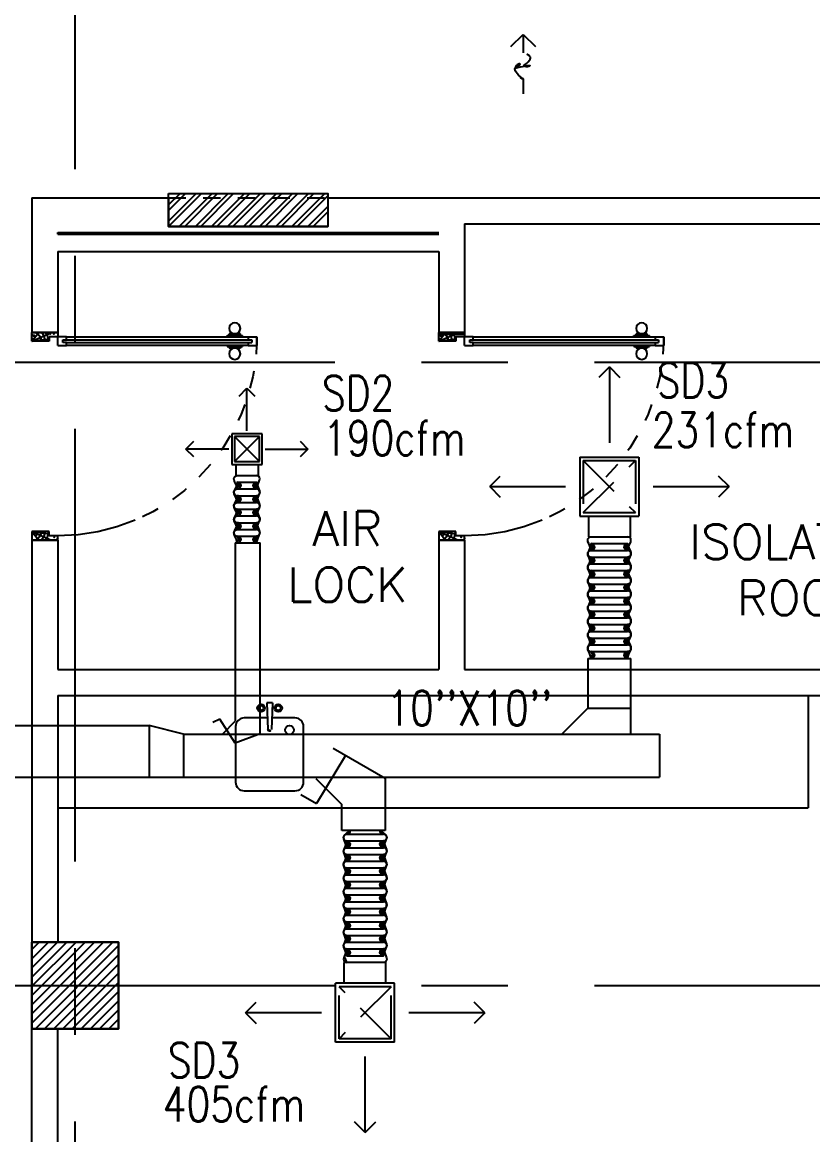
# Model space of a CAD drawing. Extents: x 417866029 to 417866302, y 43498045 to 43498122.
# Drawn here: x 417866045.9 to 417866050.46, y 43498094.93 to 43498101.35 of the extents above; entities that cross this region are included whole.
import ezdxf
from ezdxf.enums import TextEntityAlignment as Align

# ---------------------------------------------------------------- set-up
doc = ezdxf.new("R2010")
doc.units = 0
doc.header["$MEASUREMENT"] = 0
doc.linetypes.add('CENTERX2', pattern=[4, 2.5, -0.5, 0.5, -0.5])
doc.linetypes.add('HIDDEN', pattern=[0.375, 0.25, -0.125])
doc.layers.get('0').update_dxf_attribs({"linetype": 'CONTINUOUS'})
for name, color, linetype in [('AXES', 11, 'CENTERX2'), ('COL', 7, 'CONTINUOUS'), ('DOOR', 9, 'CONTINUOUS'), ('DUCT', 6, 'CONTINUOUS'), ('FHC', 9, 'CONTINUOUS'), ('HAT', 11, 'CONTINUOUS'), ('M-AC-FLEX', 7, 'CONTINUOUS'), ('M-EGU.', 2, 'CONTINUOUS'), ('M-TEXT', 2, 'CONTINUOUS'), ('NON-MEDICAL', 9, 'CONTINUOUS'), ('RM-NAME', 9, 'CONTINUOUS'), ('WALL', 9, 'CONTINUOUS')]:
    doc.layers.add(name, color=color, linetype=linetype)
doc.styles.add('ROMANS', font='ROMANS.shx', dxfattribs={"width": 0.6})

# ---------------------------------------------------------------- blocks, each defined once
blk = doc.blocks.new('DOOR100')
at = {"layer": 'DOOR', "color": 7, "linetype": 'ByBlock'}
for p, q in [((-75.00000000011642, 1250), (-74.99999999959255, 1300.000000000029)), ((-75.00000000011642, 1300), (-25.00000000011642, 1300)), ((-25.00000000011642, 1300), (-75.00000000011642, 1300)), ((-25.00000000011642, 1250), (-25.00000000011642, 1300)), ((-58.00000000011642, 1250), (-75.00000000011642, 1250)), ((-58.00000000011642, 1250), (-58.00000000011642, 1270)), ((-42.00000000011642, 1270), (-58.00000000011642, 1270)), ((-42.00000000011642, 1250), (-42.00000000011642, 1270)), ((-25.00000000011642, 1250), (-42.00000000011642, 1250)), ((-91.20000000018626, 1205.042457221396), (-91.20000000018626, 1140.242457221408)), ((-82.20000000018626, 1205.042457221396), (-91.20000000018626, 1205.042457221396)), ((-82.20000000018626, 1127.642457221402), (-82.20000000018626, 1217.642457221402)), ((-75.00000000011642, 1217.642457221402), (-82.20000000018626, 1217.642457221402)), ((-82.20000000018626, 1205.042457221396), (-82.20000000018626, 1140.242457221408)), ((-25.00000000011642, 1217.642457221402), (-17.80000000004657, 1217.642457221402)), ((-17.80000000004657, 1127.642457221402), (-17.80000000004657, 1217.642457221402)), ((-17.80000000004657, 1205.042457221396), (-17.80000000004657, 1140.242457221408)), ((-17.80000000004657, 1205.042457221396), (-8.800000000046566, 1205.042457221396)), ((-8.800000000046566, 1205.042457221396), (-8.800000000046566, 1140.242457221408)), ((-82.20000000018626, 1140.242457221408), (-91.20000000018626, 1140.242457221408)), ((-75.00000000011642, 1127.642457221402), (-82.20000000018626, 1127.642457221402)), ((-25.00000000011642, 1127.642457221402), (-17.80000000004657, 1127.642457221402)), ((-17.80000000004657, 1140.242457221408), (-8.800000000046566, 1140.242457221408)), ((-75, 200), (-58, 200)), ((-75, 150), (-75, 200)), ((-58, 200), (-58, 180)), ((-42, 200), (-25, 200)), ((-42, 180), (-42, 200)), ((-25, 200), (-25, 150)), ((-1200, 0), (-1200, 150)), ((-1200, 150), (-1175, 150)), ((-1200, 150), (-1200, 0)), ((-1175, 150), (-1175, 100)), ((-75, 150), (-25, 150)), ((-58, 180), (-42, 180)), ((0, 150), (-25, 150)), ((-25, 150), (-25, 100)), ((0, 0), (0, 150)), ((0, 150), (0, 0)), ((-1150, 0), (-1200, 113.7099299924448)), ((-1175, 100), (-1150, 100)), ((-1150, 0), (-1163.357286043465, 100)), ((-1150, 100), (-1150, 0)), ((-50, 0), (0, 113.7099299924448)), ((-50, 100), (-50, 0)), ((-50, 0), (-36.64271395653486, 100)), ((-25, 100), (-50, 100)), ((-1150, 0), (-1200, 40.1457343158545)), ((-1150, 0), (-1200, 0)), ((-50, 0), (0, 40.1457343158545)), ((-50, 0), (0, 0))]:
    blk.add_line(p, q, dxfattribs=at)
at = {"layer": 'DOOR', "linetype": 'ByBlock'}
for p, q in [((-75.00000000011642, 1250), (-75, 200)), ((-58, 200), (-58.00000000011642, 1250)), ((-42, 200), (-42.00000000011642, 1250)), ((-25, 200), (-25.00000000011642, 1250))]:
    blk.add_line(p, q, dxfattribs=at)
at = {"layer": 'DOOR', "color": 7, "linetype": 'ByBlock'}
for centre in [(-123.5309442150756, 1172.642457221402), (23.53094421490096, 1172.642457221402)]:
    blk.add_circle(centre, 32.39999999998526, dxfattribs=at)
at = {"layer": 'DOOR', "linetype": 'HIDDEN', "ltscale": 0.5}
blk.add_arc((-24.99999999965075, 149.9999999994106), 1150.000000000618, 90, 179.9999999995831, dxfattribs=at)
at = {"layer": 'DOOR', "color": 7, "linetype": 'ByBlock'}
for centre, radius, start, end in [((-1150, 0), 154.4019578127773, 103.7142292212167, 108.8947114515936), ((-1150, 0), 134.4019578127773, 100.7199763555959, 111.8401506085482), ((-50, 0), 134.4019578127773, 68.15984939145177, 79.28002364440412), ((-50, 0), 154.4019578127773, 71.10528854840643, 76.28577077878333), ((-1150, 0), 94.40195781277725, 90, 121.981811965689), ((-1150, 0), 74.40195781277725, 90, 132.2235735847074), ((-50, 0), 94.40195781277725, 58.01818803431096, 90), ((-50, 0), 74.40195781277725, 47.7764264152926, 90), ((-50, 0), 114.4019578127773, 64.0838418833441, 77.3774258719247), ((-1150, 0), 54.40195781277725, 90, 156.7926171089788), ((-1150, 0), 34.40195781277725, 90, 180), ((-1150, 0), 14.40195781277725, 90, 180), ((-50, 0), 54.40195781277725, 23.20738289102122, 90), ((-50, 0), 34.40195781277725, 0, 90), ((-50, 0), 14.40195781277725, 0, 90)]:
    blk.add_arc(centre, radius, start, end, dxfattribs=at)
blk = doc.blocks.new('RM1')
at = {"layer": 'RM-NAME', "style": 'ROMANS'}
for tag, p in [('ROOMNAME1', (0, 323.8095238059759)), ('ROOMNAME2', (0, 0))]:
    blk.add_attdef(tag, text='', height=200, dxfattribs=at).set_placement(p, align=Align.MIDDLE)
blk = doc.blocks.new('*X54')
at = {"color": 0}
for p, q in [((84179.22208648533, 162721.1078067811), (84647.84825351591, 163189.7339738117)), ((84179.22208648533, 162774.1408153701), (84594.81524492691, 163189.7339738117)), ((84179.22208648533, 162827.1738239591), (84541.78223633792, 163189.7339738117)), ((84179.22208648533, 162880.2068325481), (84488.74922774894, 163189.7339738117)), ((84179.22208648533, 162933.2398411371), (84435.71621915995, 163189.7339738117)), ((84179.22208648532, 162986.2728497261), (84382.68321057095, 163189.7339738117)), ((84179.22208648532, 163039.305858315), (84329.65020198196, 163189.7339738117)), ((84179.22208648532, 163092.338866904), (84276.61719339297, 163189.7339738117)), ((84179.22208648532, 163145.371875493), (84223.58418480399, 163189.7339738117)), ((84200.8812621049, 162689.7339738117), (84679.22208648524, 163168.074798192)), ((84253.91427069389, 162689.7339738117), (84679.22208648526, 163115.041789603)), ((84306.94727928289, 162689.7339738117), (84679.22208648526, 163062.008781014)), ((84359.98028787188, 162689.7339738117), (84679.22208648526, 163008.9757724251)), ((84413.01329646086, 162689.7339738117), (84679.22208648526, 162955.9427638361)), ((84466.04630504985, 162689.7339738117), (84679.22208648527, 162902.9097552471)), ((84519.07931363885, 162689.7339738117), (84679.22208648527, 162849.8767466581)), ((84572.11232222784, 162689.7339738117), (84679.22208648527, 162796.8437380691)), ((84625.14533081683, 162689.7339738117), (84679.22208648527, 162743.8107294801))]:
    blk.add_line(p, q, dxfattribs=at)
blk = doc.blocks.new('COL50')
at = {"layer": 'COL'}
blk.add_lwpolyline([(-249.9999999999709, 250), (-249.9999999999418, -250), (250, -250), (249.9999999999709, 250)], close=True, dxfattribs=at)

msp = doc.modelspace()

# ---------------------------------------------------------------- hatches: boundary and pattern name
at = {"layer": 'FHC', "linetype": 'ByBlock', "ltscale": 0.3}
h = msp.add_hatch(dxfattribs=at)
h.set_pattern_fill('ANSI32', color=11, scale=0.175, style=0)
h.set_pattern_definition([(45, (417865814.5472819, 43498069.12470535), (-0.04640388251536718, 0.04640388251536719), []), (45, (417865814.5782178, 43498069.12470535), (-0.04640388251536718, 0.04640388251536719), [])])
h.paths.add_polyline_path([(417866047.6634642, 43498100.17571069), (417866047.6634642, 43498100.36571069), (417866046.7434642, 43498100.36571069), (417866046.7434642, 43498100.17571069)])
h.paths.add_polyline_path([(417866046.5308556, 43498099.75458696), (417866046.5308556, 43498100.1754203), (417866046.7933556, 43498100.1754203), (417866046.7933556, 43498099.75458696)], flags=9)

# ---------------------------------------------------------------- linework, layer by layer
at = {"layer": 'AXES'}
for p, q in [((417866046.2034642, 43498044.50641705), (417866046.2034642, 43498105.09071069)), ((417866037.2034642, 43498099.39071069), (417866053.4201383, 43498099.39071069)), ((417866037.2034642, 43498095.7907107), (417866053.4234642, 43498095.7907107))]:
    msp.add_line(p, q, dxfattribs=at)
at = {"layer": 'DUCT'}
for p, q in [((417866047.1290264, 43498098.3471156), (417866047.1290264, 43498097.31705604)), ((417866047.1290264, 43498098.3471156), (417866047.2730264, 43498098.34711559)), ((417866047.2730265, 43498097.24505605), (417866047.2730264, 43498098.34711559)), ((417866049.1641902, 43498097.68031111), (417866049.1641902, 43498097.39362168)), ((417866049.1641902, 43498097.68031111), (417866049.4141902, 43498097.68031111)), ((417866049.4141902, 43498097.24362168), (417866049.4141902, 43498097.68031111)), ((417866049.0141901, 43498097.24362168), (417866049.1641902, 43498097.39362168)), ((417866047.0402406, 43498097.33009364), (417866046.9996025, 43498097.30937709)), ((417866047.127827, 43498097.19051316), (417866047.0402406, 43498097.33009364)), ((417866047.0402406, 43498097.33009364), (417866047.0402406, 43498097.33009364)), ((417866047.0570264, 43498097.24505605), (417866047.1290264, 43498097.31705604)), ((417866047.2730265, 43498097.24505605), (417866047.127827, 43498097.19051316)), ((417866047.9944223, 43498096.98651649), (417866047.6932777, 43498097.1603824)), ((417866047.764573, 43498097.11922001), (417866047.5973303, 43498096.84218706)), ((417866047.5944223, 43498096.98651649), (417866047.7444223, 43498096.83651649)), ((417866047.9944223, 43498096.98651649), (417866047.9944223, 43498096.68651649)), ((417866047.7444223, 43498096.68651649), (417866047.7444223, 43498096.83651649)), ((417866047.9944223, 43498096.68651649), (417866047.7444223, 43498096.68651649))]:
    msp.add_line(p, q, dxfattribs=at)
at = {"layer": 'DUCT', "linetype": 'ByBlock'}
for p, q in [((417866049.1641902, 43498097.39362168), (417866049.4141901, 43498097.39362169)), ((417866045.6347848, 43498097.29362168), (417866046.6305045, 43498097.29362168)), ((417866046.6305045, 43498097.29362168), (417866046.6305045, 43498096.99362169)), ((417866046.8305045, 43498097.24362168), (417866046.6305045, 43498097.29362168)), ((417866046.8305045, 43498097.24362168), (417866049.5779702, 43498097.24362168)), ((417866046.8305045, 43498097.24362168), (417866046.8305045, 43498096.99362169)), ((417866049.5779702, 43498097.24362168), (417866049.5779702, 43498096.99362168)), ((417866045.6347848, 43498096.99362168), (417866049.5779702, 43498096.99362168))]:
    msp.add_line(p, q, dxfattribs=at)
at = {"layer": 'DUCT', "linetype": 'HIDDEN'}
msp.add_line((417866047.5071661, 43498096.89424338), (417866047.5973303, 43498096.84218706), dxfattribs=at)
at = {"layer": 'FHC', "color": 250, "linetype": 'HIDDEN', "ltscale": 0.25}
msp.add_line((417866046.7434642, 43498100.34071069), (417866047.6634642, 43498100.34071069), dxfattribs=at)
at = {"layer": 'FHC', "linetype": 'ByBlock', "ltscale": 0.3}
msp.add_lwpolyline([(417866046.7434642, 43498100.36571069), (417866047.6634642, 43498100.36571069), (417866047.6634642, 43498100.17571069), (417866046.7434642, 43498100.17571069)], close=True, dxfattribs=at)
at = {"layer": 'M-AC-FLEX', "color": 11}
for p, q in [((417866047.1405515, 43498098.73711564), (417866047.2515455, 43498098.73711564)), ((417866047.1405515, 43498098.69811566), (417866047.2515455, 43498098.69811566)), ((417866047.1405515, 43498098.65911563), (417866047.2515455, 43498098.65911563)), ((417866047.1405515, 43498098.62011565), (417866047.2515455, 43498098.62011565)), ((417866047.1405515, 43498098.58111562), (417866047.2515455, 43498098.58111562)), ((417866047.1405515, 43498098.54211564), (417866047.2515455, 43498098.54211564)), ((417866047.1405515, 43498098.54211564), (417866047.2515455, 43498098.54211564)), ((417866047.1405515, 43498098.50311561), (417866047.2515455, 43498098.50311561)), ((417866047.1405515, 43498098.50311561), (417866047.2515455, 43498098.50311561)), ((417866047.1405515, 43498098.46411563), (417866047.2515455, 43498098.46411563)), ((417866047.1405515, 43498098.4251156), (417866047.2515455, 43498098.4251156)), ((417866047.1405515, 43498098.4251156), (417866047.2515455, 43498098.4251156)), ((417866047.1405515, 43498098.38611563), (417866047.2515455, 43498098.38611563)), ((417866047.1405515, 43498098.38611563), (417866047.2515455, 43498098.38611563)), ((417866049.1836932, 43498098.38231119), (417866049.3946872, 43498098.38231119)), ((417866049.1836932, 43498098.34331121), (417866049.3946872, 43498098.34331121)), ((417866049.1836932, 43498098.30431118), (417866049.3946872, 43498098.30431118)), ((417866049.1836932, 43498098.2653112), (417866049.3946872, 43498098.2653112)), ((417866049.1836932, 43498098.22631117), (417866049.3946872, 43498098.22631117)), ((417866049.1836932, 43498098.18731119), (417866049.3946872, 43498098.18731119)), ((417866049.1836932, 43498098.18731119), (417866049.3946872, 43498098.18731119)), ((417866049.1836932, 43498098.14831116), (417866049.3946872, 43498098.14831116)), ((417866049.1836932, 43498098.14831116), (417866049.3946872, 43498098.14831116)), ((417866049.1836932, 43498098.10931119), (417866049.3946872, 43498098.10931119)), ((417866049.1836932, 43498098.07031115), (417866049.3946872, 43498098.07031115)), ((417866049.1836932, 43498098.07031115), (417866049.3946872, 43498098.07031115)), ((417866049.1836932, 43498098.03131118), (417866049.3946872, 43498098.03131118)), ((417866049.1836932, 43498098.03131118), (417866049.3946872, 43498098.03131118)), ((417866049.1836932, 43498097.99231114), (417866049.3946872, 43498097.99231114)), ((417866049.1836932, 43498097.95331117), (417866049.3946872, 43498097.95331117)), ((417866049.1836932, 43498097.95331117), (417866049.3946872, 43498097.95331117)), ((417866049.1836932, 43498097.91431113), (417866049.3946872, 43498097.91431113)), ((417866049.1836932, 43498097.91431113), (417866049.3946872, 43498097.91431113)), ((417866049.1836932, 43498097.87531116), (417866049.3946872, 43498097.87531116)), ((417866049.1836932, 43498097.83631112), (417866049.3946872, 43498097.83631112)), ((417866049.1836932, 43498097.79731115), (417866049.3946872, 43498097.79731115)), ((417866049.1836932, 43498097.75831112), (417866049.3946872, 43498097.75831112)), ((417866049.1836932, 43498097.71931114), (417866049.3946872, 43498097.71931114)), ((417866047.7730172, 43498096.66511075), (417866047.9840112, 43498096.66511075)), ((417866047.7730172, 43498096.62611078), (417866047.9840112, 43498096.62611078)), ((417866047.7730172, 43498096.58711074), (417866047.9840112, 43498096.58711074)), ((417866047.7730172, 43498096.54811077), (417866047.9840112, 43498096.54811077)), ((417866047.7730172, 43498096.50911073), (417866047.9840112, 43498096.50911073)), ((417866047.7730172, 43498096.47011076), (417866047.9840112, 43498096.47011076)), ((417866047.7730172, 43498096.47011076), (417866047.9840112, 43498096.47011076)), ((417866047.7730172, 43498096.43111072), (417866047.9840112, 43498096.43111072)), ((417866047.7730172, 43498096.43111072), (417866047.9840112, 43498096.43111072)), ((417866047.7730172, 43498096.39211075), (417866047.9840112, 43498096.39211075)), ((417866047.7730172, 43498096.35311072), (417866047.9840112, 43498096.35311072)), ((417866047.7730172, 43498096.35311072), (417866047.9840112, 43498096.35311072)), ((417866047.7730172, 43498096.31411074), (417866047.9840112, 43498096.31411074)), ((417866047.7730172, 43498096.31411074), (417866047.9840112, 43498096.31411074)), ((417866047.7730172, 43498096.27511071), (417866047.9840112, 43498096.27511071)), ((417866047.7730172, 43498096.23611073), (417866047.9840112, 43498096.23611073)), ((417866047.7730172, 43498096.23611073), (417866047.9840112, 43498096.23611073)), ((417866047.7730172, 43498096.1971107), (417866047.9840112, 43498096.1971107)), ((417866047.7730172, 43498096.1971107), (417866047.9840112, 43498096.1971107)), ((417866047.7730172, 43498096.15811072), (417866047.9840112, 43498096.15811072)), ((417866047.7730172, 43498096.11911069), (417866047.9840112, 43498096.11911069)), ((417866047.7730172, 43498096.08011071), (417866047.9840112, 43498096.08011071)), ((417866047.7730172, 43498096.04111068), (417866047.9840112, 43498096.04111068)), ((417866047.7730172, 43498096.0021107), (417866047.9840112, 43498096.0021107)), ((417866047.7730172, 43498095.96311067), (417866047.9840112, 43498095.96311067))]:
    msp.add_line(p, q, dxfattribs=at)
at = {"layer": 'M-AC-FLEX'}
for points in [[(417866047.1405515, 43498098.65911563, 1), (417866047.1405515, 43498098.69811566, -0.9999999999999997), (417866047.1405515, 43498098.73711564)], [(417866047.1405515, 43498098.69811566, -1), (417866047.1405515, 43498098.65911563, 0.9999999999999997), (417866047.1405515, 43498098.62011565)], [(417866047.1405515, 43498098.65911563, 1), (417866047.1405515, 43498098.69811566, -0.0006181117931377041), (417866047.1405033, 43498098.69811572, -0.0006181117931377041)], [(417866047.1405515, 43498098.69811566, -1), (417866047.1405515, 43498098.65911563, 0.0006181117931377041), (417866047.1405033, 43498098.65911557, 0.0006181117931377041)], [(417866047.2515455, 43498098.65911563, -1), (417866047.2515455, 43498098.69811566, 0.9999999999999997), (417866047.2515455, 43498098.73711564)], [(417866047.2515455, 43498098.69811566, 1), (417866047.2515455, 43498098.65911563, -0.9999999999999997), (417866047.2515455, 43498098.62011565)], [(417866047.2515455, 43498098.69811566, 0.9987644792377781), (417866047.2514973, 43498098.65911569, 0.9987644792377781)], [(417866047.2515455, 43498098.65911563, -0.9987644792377781), (417866047.2514973, 43498098.6981156, -0.9987644792377781)], [(417866047.1405515, 43498098.58111562, 1), (417866047.1405515, 43498098.62011565, -0.9999999999999997), (417866047.1405515, 43498098.65911563)], [(417866047.2515455, 43498098.58111562, -1), (417866047.2515455, 43498098.62011565, 0.9999999999999997), (417866047.2515455, 43498098.65911563)], [(417866047.1405515, 43498098.50311561, 1), (417866047.1405515, 43498098.54211564, -0.7718431156714892), (417866047.1309937, 43498098.57861264, -0.7718431156714892)], [(417866047.1405515, 43498098.62011565, -1), (417866047.1405515, 43498098.58111562, 0.9999999999999997), (417866047.1405515, 43498098.54211564)], [(417866047.1405515, 43498098.50311561, 1), (417866047.1405515, 43498098.54211564, -0.9999999999999997), (417866047.1405515, 43498098.58111562)], [(417866047.2515455, 43498098.62011565, 1), (417866047.2515455, 43498098.58111562, -0.9999999999999997), (417866047.2515455, 43498098.54211564)], [(417866047.2515455, 43498098.50311561, -1), (417866047.2515455, 43498098.54211564, 0.9999999999999997), (417866047.2515455, 43498098.58111562)], [(417866047.2515455, 43498098.50311561, -1), (417866047.2515455, 43498098.54211564, 0.7718431156714892), (417866047.2611033, 43498098.57861264, 0.7718431156714892)], [(417866047.1405515, 43498098.54211564, -1), (417866047.1405515, 43498098.50311561, 0.7718431156714892), (417866047.1309937, 43498098.46661861, 0.7718431156714892)], [(417866047.1405515, 43498098.54211564, -1), (417866047.1405515, 43498098.50311561, 0.9999999999999997), (417866047.1405515, 43498098.46411563)], [(417866047.2515455, 43498098.54211564, 1), (417866047.2515455, 43498098.50311561, -0.9999999999999997), (417866047.2515455, 43498098.46411563)], [(417866047.2515455, 43498098.54211564, 1), (417866047.2515455, 43498098.50311561, -0.7718431156714892), (417866047.2611033, 43498098.46661861, -0.7718431156714892)], [(417866047.1405515, 43498098.4251156, 1), (417866047.1405515, 43498098.46411563, -0.9999999999999997), (417866047.1405515, 43498098.50311561)], [(417866047.1405515, 43498098.46411563, -1), (417866047.1405515, 43498098.4251156, 0.9999999999999997), (417866047.1405515, 43498098.38611563)], [(417866047.1405515, 43498098.46411563, -1), (417866047.1405515, 43498098.4251156, 0.9999999999999997), (417866047.1405515, 43498098.38611563)], [(417866047.1405515, 43498098.4251156, 1), (417866047.1405515, 43498098.46411563, -0.0006181117931377041), (417866047.1405033, 43498098.46411569, -0.0006181117931377041)], [(417866047.2515455, 43498098.4251156, -1), (417866047.2515455, 43498098.46411563, 0.9999999999999997), (417866047.2515455, 43498098.50311561)], [(417866047.2515455, 43498098.46411563, 1), (417866047.2515455, 43498098.4251156, -0.9999999999999997), (417866047.2515455, 43498098.38611563)], [(417866047.2515455, 43498098.46411563, 1), (417866047.2515455, 43498098.4251156, -0.9999999999999997), (417866047.2515455, 43498098.38611563)], [(417866047.2515455, 43498098.4251156, -0.9987644792377781), (417866047.2514973, 43498098.46411557, -0.9987644792377781)], [(417866047.1405515, 43498098.34711559, 1), (417866047.1405515, 43498098.38611563, -0.9999999999999997), (417866047.1405515, 43498098.4251156)], [(417866047.1405515, 43498098.34711559, 1), (417866047.1405515, 43498098.38611563, -0.9999999999999997), (417866047.1405515, 43498098.4251156)], [(417866047.1405515, 43498098.38611563, -1), (417866047.1405515, 43498098.34711559, 0.0006181117931377041), (417866047.1405033, 43498098.34711553, 0.0006181117931377041)], [(417866047.2515455, 43498098.34711559, -1), (417866047.2515455, 43498098.38611563, 0.9999999999999997), (417866047.2515455, 43498098.4251156)], [(417866047.2515455, 43498098.34711559, -1), (417866047.2515455, 43498098.38611563, 0.9999999999999997), (417866047.2515455, 43498098.4251156)], [(417866047.2515455, 43498098.38611563, 0.9987644792377781), (417866047.2514973, 43498098.34711565, 0.9987644792377781)], [(417866049.1836932, 43498098.30431118, 1), (417866049.1836932, 43498098.34331121, -0.9999999999999997), (417866049.1836932, 43498098.38231119)], [(417866049.3946872, 43498098.30431118, -1), (417866049.3946872, 43498098.34331121, 0.9999999999999997), (417866049.3946872, 43498098.38231119)], [(417866049.1836932, 43498098.34331121, -1), (417866049.1836932, 43498098.30431118, 0.9999999999999997), (417866049.1836932, 43498098.2653112)], [(417866049.1836932, 43498098.30431118, 1), (417866049.1836932, 43498098.34331121, -0.0006181117931377041), (417866049.1836451, 43498098.34331127, -0.0006181117931377041)], [(417866049.1836932, 43498098.34331121, -1), (417866049.1836932, 43498098.30431118, 0.0006181117931377041), (417866049.1836451, 43498098.30431112, 0.0006181117931377041)], [(417866049.3946872, 43498098.34331121, 1), (417866049.3946872, 43498098.30431118, -0.9999999999999997), (417866049.3946872, 43498098.2653112)], [(417866049.3946872, 43498098.34331121, 0.9987644792377781), (417866049.394639, 43498098.30431124, 0.9987644792377781)], [(417866049.3946872, 43498098.30431118, -0.9987644792377781), (417866049.394639, 43498098.34331115, -0.9987644792377781)], [(417866049.1836932, 43498098.22631117, 1), (417866049.1836932, 43498098.2653112, -0.9999999999999997), (417866049.1836932, 43498098.30431118)], [(417866049.1836932, 43498098.2653112, -1), (417866049.1836932, 43498098.22631117, 0.9999999999999997), (417866049.1836932, 43498098.18731119)], [(417866049.3946872, 43498098.22631117, -1), (417866049.3946872, 43498098.2653112, 0.9999999999999997), (417866049.3946872, 43498098.30431118)], [(417866049.3946872, 43498098.2653112, 1), (417866049.3946872, 43498098.22631117, -0.9999999999999997), (417866049.3946872, 43498098.18731119)], [(417866049.1836932, 43498098.14831116, 1), (417866049.1836932, 43498098.18731119, -0.9999999999999997), (417866049.1836932, 43498098.22631117)], [(417866049.1836932, 43498098.14831116, 1), (417866049.1836932, 43498098.18731119, -0.7718431156714892), (417866049.1741354, 43498098.22380819, -0.7718431156714892)], [(417866049.1836932, 43498098.18731119, -1), (417866049.1836932, 43498098.14831116, 0.7718431156714892), (417866049.1741354, 43498098.11181416, 0.7718431156714892)], [(417866049.1836932, 43498098.18731119, -1), (417866049.1836932, 43498098.14831116, 0.9999999999999997), (417866049.1836932, 43498098.10931119)], [(417866049.3946872, 43498098.14831116, -1), (417866049.3946872, 43498098.18731119, 0.9999999999999997), (417866049.3946872, 43498098.22631117)], [(417866049.3946872, 43498098.14831116, -1), (417866049.3946872, 43498098.18731119, 0.7718431156714892), (417866049.404245, 43498098.22380819, 0.7718431156714892)], [(417866049.3946872, 43498098.18731119, 1), (417866049.3946872, 43498098.14831116, -0.9999999999999997), (417866049.3946872, 43498098.10931119)], [(417866049.3946872, 43498098.18731119, 1), (417866049.3946872, 43498098.14831116, -0.7718431156714892), (417866049.404245, 43498098.11181416, -0.7718431156714892)], [(417866049.1836932, 43498098.07031115, 1), (417866049.1836932, 43498098.10931119, -0.9999999999999997), (417866049.1836932, 43498098.14831116)], [(417866049.3946872, 43498098.07031115, -1), (417866049.3946872, 43498098.10931119, 0.9999999999999997), (417866049.3946872, 43498098.14831116)], [(417866049.1836932, 43498098.10931119, -1), (417866049.1836932, 43498098.07031115, 0.9999999999999997), (417866049.1836932, 43498098.03131118)], [(417866049.1836932, 43498098.10931119, -1), (417866049.1836932, 43498098.07031115, 0.9999999999999997), (417866049.1836932, 43498098.03131118)], [(417866049.1836932, 43498097.99231114, 1), (417866049.1836932, 43498098.03131118, -0.9999999999999997), (417866049.1836932, 43498098.07031115)], [(417866049.1836932, 43498097.99231114, 1), (417866049.1836932, 43498098.03131118, -0.9999999999999997), (417866049.1836932, 43498098.07031115)], [(417866049.1836932, 43498098.07031115, 1), (417866049.1836932, 43498098.10931119, -0.0006181117931377041), (417866049.1836451, 43498098.10931125, -0.0006181117931377041)], [(417866049.3946872, 43498098.10931119, 1), (417866049.3946872, 43498098.07031115, -0.9999999999999997), (417866049.3946872, 43498098.03131118)], [(417866049.3946872, 43498098.10931119, 1), (417866049.3946872, 43498098.07031115, -0.9999999999999997), (417866049.3946872, 43498098.03131118)], [(417866049.3946872, 43498098.07031115, -0.9987644792377781), (417866049.394639, 43498098.10931113, -0.9987644792377781)], [(417866049.3946872, 43498097.99231114, -1), (417866049.3946872, 43498098.03131118, 0.9999999999999997), (417866049.3946872, 43498098.07031115)], [(417866049.3946872, 43498097.99231114, -1), (417866049.3946872, 43498098.03131118, 0.9999999999999997), (417866049.3946872, 43498098.07031115)], [(417866049.1836932, 43498098.03131118, -1), (417866049.1836932, 43498097.99231114, 0.9999999999999997), (417866049.1836932, 43498097.95331117)], [(417866049.1836932, 43498097.91431113, 1), (417866049.1836932, 43498097.95331117, -0.9999999999999997), (417866049.1836932, 43498097.99231114)], [(417866049.1836932, 43498097.91431113, 1), (417866049.1836932, 43498097.95331117, -0.7718431156714892), (417866049.1741354, 43498097.98980816, -0.7718431156714892)], [(417866049.1836932, 43498098.03131118, -1), (417866049.1836932, 43498097.99231114, 0.0006181117931377041), (417866049.1836451, 43498097.99231108, 0.0006181117931377041)], [(417866049.3946872, 43498098.03131118, 1), (417866049.3946872, 43498097.99231114, -0.9999999999999997), (417866049.3946872, 43498097.95331117)], [(417866049.3946872, 43498098.03131118, 0.9987644792377781), (417866049.394639, 43498097.9923112, 0.9987644792377781)], [(417866049.3946872, 43498097.91431113, -1), (417866049.3946872, 43498097.95331117, 0.9999999999999997), (417866049.3946872, 43498097.99231114)], [(417866049.3946872, 43498097.91431113, -1), (417866049.3946872, 43498097.95331117, 0.7718431156714892), (417866049.404245, 43498097.98980816, 0.7718431156714892)], [(417866049.1836932, 43498097.95331117, -1), (417866049.1836932, 43498097.91431113, 0.7718431156714892), (417866049.1741354, 43498097.87781414, 0.7718431156714892)], [(417866049.1836932, 43498097.95331117, -1), (417866049.1836932, 43498097.91431113, 0.9999999999999997), (417866049.1836932, 43498097.87531116)], [(417866049.3946872, 43498097.95331117, 1), (417866049.3946872, 43498097.91431113, -0.7718431156714892), (417866049.404245, 43498097.87781414, -0.7718431156714892)], [(417866049.3946872, 43498097.95331117, 1), (417866049.3946872, 43498097.91431113, -0.9999999999999997), (417866049.3946872, 43498097.87531116)], [(417866049.1836932, 43498097.83631112, 1), (417866049.1836932, 43498097.87531116, -0.9999999999999997), (417866049.1836932, 43498097.91431113)], [(417866049.1836932, 43498097.87531116, -1), (417866049.1836932, 43498097.83631112, 0.9999999999999997), (417866049.1836932, 43498097.79731115)], [(417866049.3946872, 43498097.83631112, -1), (417866049.3946872, 43498097.87531116, 0.9999999999999997), (417866049.3946872, 43498097.91431113)], [(417866049.3946872, 43498097.87531116, 1), (417866049.3946872, 43498097.83631112, -0.9999999999999997), (417866049.3946872, 43498097.79731115)], [(417866049.1836932, 43498097.79731115, -1), (417866049.1836932, 43498097.75831112, 0.9999999999999997), (417866049.1836932, 43498097.71931114)], [(417866049.1836932, 43498097.75831112, 1), (417866049.1836932, 43498097.79731115, -0.9999999999999997), (417866049.1836932, 43498097.83631112)], [(417866049.1836932, 43498097.75831112, 1), (417866049.1836932, 43498097.79731115, -0.0006181117931377041), (417866049.1836451, 43498097.79731121, -0.0006181117931377041)], [(417866049.1836932, 43498097.79731115, -1), (417866049.1836932, 43498097.75831112, 0.0006181117931377041), (417866049.1836451, 43498097.75831106, 0.0006181117931377041)], [(417866049.3946872, 43498097.75831112, -1), (417866049.3946872, 43498097.79731115, 0.9999999999999997), (417866049.3946872, 43498097.83631112)], [(417866049.3946872, 43498097.79731115, 1), (417866049.3946872, 43498097.75831112, -0.9999999999999997), (417866049.3946872, 43498097.71931114)], [(417866049.3946872, 43498097.79731115, 0.9987644792377781), (417866049.394639, 43498097.75831117, 0.9987644792377781)], [(417866049.3946872, 43498097.75831112, -0.9987644792377781), (417866049.394639, 43498097.79731109, -0.9987644792377781)], [(417866049.1836932, 43498097.68031111, 1), (417866049.1836932, 43498097.71931114, -0.9999999999999997), (417866049.1836932, 43498097.75831112)], [(417866049.3946872, 43498097.68031111, -1), (417866049.3946872, 43498097.71931114, 0.9999999999999997), (417866049.3946872, 43498097.75831112)], [(417866049.1836932, 43498097.71931114, -1), (417866049.1836932, 43498097.68031111)], [(417866049.3946872, 43498097.71931114, 1), (417866049.3946872, 43498097.68031111)], [(417866047.7924239, 43498096.68651649, -0.4431831025138538), (417866047.7730172, 43498096.66511075, 0.9999999999999997), (417866047.7730172, 43498096.62611078)], [(417866047.7730172, 43498096.58711074, 1), (417866047.7730172, 43498096.62611078, -0.9999999999999997), (417866047.7730172, 43498096.66511075)], [(417866047.7730172, 43498096.66511075, 0.4431831025138538), (417866047.7924239, 43498096.68651649, 0.4431831025138538)], [(417866047.9646045, 43498096.68651649, 0.4431831025138538), (417866047.9840112, 43498096.66511075, -0.9999999999999997), (417866047.9840112, 43498096.62611078)], [(417866047.9840112, 43498096.66511075, -0.4431831025138538), (417866047.9646045, 43498096.68651649, -0.4431831025138538)], [(417866047.9840112, 43498096.58711074, -1), (417866047.9840112, 43498096.62611078, 0.9999999999999997), (417866047.9840112, 43498096.66511075)], [(417866047.7730172, 43498096.62611078, -1), (417866047.7730172, 43498096.58711074, 0.9999999999999997), (417866047.7730172, 43498096.54811077)], [(417866047.7730172, 43498096.50911073, 1), (417866047.7730172, 43498096.54811077, -0.9999999999999997), (417866047.7730172, 43498096.58711074)], [(417866047.7730172, 43498096.58711074, 1), (417866047.7730172, 43498096.62611078, -0.0006181117931377041), (417866047.7729691, 43498096.62611084, -0.0006181117931377041)], [(417866047.7730172, 43498096.62611078, -1), (417866047.7730172, 43498096.58711074, 0.0006181117931377041), (417866047.7729691, 43498096.58711068, 0.0006181117931377041)], [(417866047.9840112, 43498096.62611078, 1), (417866047.9840112, 43498096.58711074, -0.9999999999999997), (417866047.9840112, 43498096.54811077)], [(417866047.9840112, 43498096.62611078, 0.9987644792377781), (417866047.983963, 43498096.5871108, 0.9987644792377781)], [(417866047.9840112, 43498096.58711074, -0.9987644792377781), (417866047.983963, 43498096.62611072, -0.9987644792377781)], [(417866047.9840112, 43498096.50911073, -1), (417866047.9840112, 43498096.54811077, 0.9999999999999997), (417866047.9840112, 43498096.58711074)], [(417866047.7730172, 43498096.54811077, -1), (417866047.7730172, 43498096.50911073, 0.9999999999999997), (417866047.7730172, 43498096.47011076)], [(417866047.9840112, 43498096.54811077, 1), (417866047.9840112, 43498096.50911073, -0.9999999999999997), (417866047.9840112, 43498096.47011076)], [(417866047.7730172, 43498096.43111072, 1), (417866047.7730172, 43498096.47011076, -0.7718431156714892), (417866047.7634594, 43498096.50660776, -0.7718431156714892)], [(417866047.7730172, 43498096.47011076, -1), (417866047.7730172, 43498096.43111072, 0.7718431156714892), (417866047.7634594, 43498096.39461373, 0.7718431156714892)], [(417866047.7730172, 43498096.43111072, 1), (417866047.7730172, 43498096.47011076, -0.9999999999999997), (417866047.7730172, 43498096.50911073)], [(417866047.7730172, 43498096.47011076, -1), (417866047.7730172, 43498096.43111072, 0.9999999999999997), (417866047.7730172, 43498096.39211075)], [(417866047.9840112, 43498096.43111072, -1), (417866047.9840112, 43498096.47011076, 0.9999999999999997), (417866047.9840112, 43498096.50911073)], [(417866047.9840112, 43498096.43111072, -1), (417866047.9840112, 43498096.47011076, 0.7718431156714892), (417866047.993569, 43498096.50660776, 0.7718431156714892)], [(417866047.9840112, 43498096.47011076, 1), (417866047.9840112, 43498096.43111072, -0.9999999999999997), (417866047.9840112, 43498096.39211075)], [(417866047.9840112, 43498096.47011076, 1), (417866047.9840112, 43498096.43111072, -0.7718431156714892), (417866047.993569, 43498096.39461373, -0.7718431156714892)], [(417866047.7730172, 43498096.39211075, -1), (417866047.7730172, 43498096.35311072, 0.9999999999999997), (417866047.7730172, 43498096.31411074)], [(417866047.7730172, 43498096.39211075, -1), (417866047.7730172, 43498096.35311072, 0.9999999999999997), (417866047.7730172, 43498096.31411074)], [(417866047.7730172, 43498096.35311072, 1), (417866047.7730172, 43498096.39211075, -0.9999999999999997), (417866047.7730172, 43498096.43111072)], [(417866047.7730172, 43498096.35311072, 1), (417866047.7730172, 43498096.39211075, -0.0006181117931377041), (417866047.7729691, 43498096.39211081, -0.0006181117931377041)], [(417866047.9840112, 43498096.35311072, -1), (417866047.9840112, 43498096.39211075, 0.9999999999999997), (417866047.9840112, 43498096.43111072)], [(417866047.9840112, 43498096.39211075, 1), (417866047.9840112, 43498096.35311072, -0.9999999999999997), (417866047.9840112, 43498096.31411074)], [(417866047.9840112, 43498096.39211075, 1), (417866047.9840112, 43498096.35311072, -0.9999999999999997), (417866047.9840112, 43498096.31411074)], [(417866047.9840112, 43498096.35311072, -0.9987644792377781), (417866047.983963, 43498096.39211069, -0.9987644792377781)], [(417866047.7730172, 43498096.27511071, 1), (417866047.7730172, 43498096.31411074, -0.9999999999999997), (417866047.7730172, 43498096.35311072)], [(417866047.7730172, 43498096.27511071, 1), (417866047.7730172, 43498096.31411074, -0.9999999999999997), (417866047.7730172, 43498096.35311072)], [(417866047.9840112, 43498096.27511071, -1), (417866047.9840112, 43498096.31411074, 0.9999999999999997), (417866047.9840112, 43498096.35311072)], [(417866047.9840112, 43498096.27511071, -1), (417866047.9840112, 43498096.31411074, 0.9999999999999997), (417866047.9840112, 43498096.35311072)], [(417866047.7730172, 43498096.1971107, 1), (417866047.7730172, 43498096.23611073, -0.7718431156714892), (417866047.7634594, 43498096.27260773, -0.7718431156714892)], [(417866047.7730172, 43498096.31411074, -1), (417866047.7730172, 43498096.27511071, 0.9999999999999997), (417866047.7730172, 43498096.23611073)], [(417866047.7730172, 43498096.1971107, 1), (417866047.7730172, 43498096.23611073, -0.9999999999999997), (417866047.7730172, 43498096.27511071)], [(417866047.7730172, 43498096.31411074, -1), (417866047.7730172, 43498096.27511071, 0.0006181117931377041), (417866047.7729691, 43498096.27511065, 0.0006181117931377041)], [(417866047.9840112, 43498096.31411074, 1), (417866047.9840112, 43498096.27511071, -0.9999999999999997), (417866047.9840112, 43498096.23611073)], [(417866047.9840112, 43498096.31411074, 0.9987644792377781), (417866047.983963, 43498096.27511077, 0.9987644792377781)], [(417866047.9840112, 43498096.1971107, -1), (417866047.9840112, 43498096.23611073, 0.9999999999999997), (417866047.9840112, 43498096.27511071)], [(417866047.9840112, 43498096.1971107, -1), (417866047.9840112, 43498096.23611073, 0.7718431156714892), (417866047.993569, 43498096.27260773, 0.7718431156714892)], [(417866047.7730172, 43498096.23611073, -1), (417866047.7730172, 43498096.1971107, 0.7718431156714892), (417866047.7634594, 43498096.1606137, 0.7718431156714892)], [(417866047.7730172, 43498096.23611073, -1), (417866047.7730172, 43498096.1971107, 0.9999999999999997), (417866047.7730172, 43498096.15811072)], [(417866047.7730172, 43498096.11911069, 1), (417866047.7730172, 43498096.15811072, -0.9999999999999997), (417866047.7730172, 43498096.1971107)], [(417866047.9840112, 43498096.23611073, 1), (417866047.9840112, 43498096.1971107, -0.7718431156714892), (417866047.993569, 43498096.1606137, -0.7718431156714892)], [(417866047.9840112, 43498096.23611073, 1), (417866047.9840112, 43498096.1971107, -0.9999999999999997), (417866047.9840112, 43498096.15811072)], [(417866047.9840112, 43498096.11911069, -1), (417866047.9840112, 43498096.15811072, 0.9999999999999997), (417866047.9840112, 43498096.1971107)], [(417866047.7730172, 43498096.15811072, -1), (417866047.7730172, 43498096.11911069, 0.9999999999999997), (417866047.7730172, 43498096.08011071)], [(417866047.9840112, 43498096.15811072, 1), (417866047.9840112, 43498096.11911069, -0.9999999999999997), (417866047.9840112, 43498096.08011071)], [(417866047.7730172, 43498096.04111068, 1), (417866047.7730172, 43498096.08011071, -0.9999999999999997), (417866047.7730172, 43498096.11911069)], [(417866047.7730172, 43498096.08011071, -1), (417866047.7730172, 43498096.04111068, 0.9999999999999997), (417866047.7730172, 43498096.0021107)], [(417866047.7730172, 43498096.04111068, 1), (417866047.7730172, 43498096.08011071, -0.0006181117931377041), (417866047.7729691, 43498096.08011077, -0.0006181117931377041)], [(417866047.7730172, 43498096.08011071, -1), (417866047.7730172, 43498096.04111068, 0.0006181117931377041), (417866047.7729691, 43498096.04111062, 0.0006181117931377041)], [(417866047.9840112, 43498096.04111068, -1), (417866047.9840112, 43498096.08011071, 0.9999999999999997), (417866047.9840112, 43498096.11911069)], [(417866047.9840112, 43498096.08011071, 1), (417866047.9840112, 43498096.04111068, -0.9999999999999997), (417866047.9840112, 43498096.0021107)], [(417866047.9840112, 43498096.08011071, 0.9987644792377781), (417866047.983963, 43498096.04111074, 0.9987644792377781)], [(417866047.9840112, 43498096.04111068, -0.9987644792377781), (417866047.983963, 43498096.08011065, -0.9987644792377781)], [(417866047.7730172, 43498095.96311067, 1), (417866047.7730172, 43498096.0021107, -0.9999999999999997), (417866047.7730172, 43498096.04111068)], [(417866047.7730172, 43498096.0021107, -1), (417866047.7730172, 43498095.96311067, 0.9999999999999997), (417866047.7730172, 43498095.9241107)], [(417866047.9840112, 43498095.96311067, -1), (417866047.9840112, 43498096.0021107, 0.9999999999999997), (417866047.9840112, 43498096.04111068)], [(417866047.9840112, 43498096.0021107, 1), (417866047.9840112, 43498095.96311067, -0.9999999999999997), (417866047.9840112, 43498095.9241107)], [(417866047.7730172, 43498095.9241107, -1), (417866047.7730172, 43498095.96311067)]]:
    msp.add_lwpolyline(points, format="xyb", dxfattribs=at)
at = {"layer": 'M-EGU.'}
for p, q in [((417866048.7206409, 43498101.21410404), (417866048.7913507, 43498101.28481486)), ((417866048.7913507, 43498101.28481486), (417866048.8620604, 43498101.21410404)), ((417866048.7913507, 43498101.28481486), (417866048.7913507, 43498101.17795777)), ((417866048.7913507, 43498101.0276676), (417866048.7913507, 43498100.94167106)), ((417866049.2891902, 43498099.36390952), (417866049.2280963, 43498099.3028156)), ((417866049.2891902, 43498099.36390952), (417866049.3502842, 43498099.3028156)), ((417866049.2891902, 43498099.36390952), (417866049.2891902, 43498098.92510261)), ((417866047.1507937, 43498099.1958608), (417866047.1960485, 43498099.24111564)), ((417866047.1960485, 43498098.99395892), (417866047.1960485, 43498099.24111564)), ((417866047.1960485, 43498099.24111564), (417866047.2413033, 43498099.1958608)), ((417866047.1080485, 43498098.97711564), (417866047.1080485, 43498098.80111563)), ((417866047.2840485, 43498098.97711564), (417866047.1080485, 43498098.97711564)), ((417866047.2840485, 43498098.80111563), (417866047.2840485, 43498098.97711564)), ((417866046.8440485, 43498098.88911563), (417866046.8893033, 43498098.93437047)), ((417866047.0912052, 43498098.88911563), (417866046.8440485, 43498098.88911563)), ((417866046.8893033, 43498098.8438608), (417866046.8440485, 43498098.88911563)), ((417866047.3008918, 43498098.88911563), (417866047.5480485, 43498098.88911563)), ((417866047.5027937, 43498098.93437047), (417866047.5480485, 43498098.88911563)), ((417866047.5480485, 43498098.88911563), (417866047.5027937, 43498098.8438608)), ((417866049.1187905, 43498098.8431104), (417866049.1187905, 43498098.50231098)), ((417866049.1187905, 43498098.8431104), (417866049.45959, 43498098.8431104)), ((417866049.45959, 43498098.8431104), (417866049.45959, 43498098.50231098)), ((417866047.1080485, 43498098.80111563), (417866047.2840485, 43498098.80111563)), ((417866047.1320485, 43498098.80111563), (417866047.1320485, 43498098.73711564)), ((417866047.2600485, 43498098.80111563), (417866047.2600485, 43498098.73711564)), ((417866047.1320485, 43498098.73711564), (417866047.2600485, 43498098.73711564)), ((417866048.5979914, 43498098.67271069), (417866048.6590853, 43498098.73380461)), ((417866049.9803891, 43498098.67271069), (417866049.9192951, 43498098.73380461)), ((417866048.5979914, 43498098.67271069), (417866049.0367983, 43498098.67271069)), ((417866048.5979914, 43498098.67271069), (417866048.6590853, 43498098.61161678)), ((417866049.5415822, 43498098.67271069), (417866049.9803891, 43498098.67271069)), ((417866049.9803891, 43498098.67271069), (417866049.9192951, 43498098.61161678)), ((417866049.1187905, 43498098.50231098), (417866049.45959, 43498098.50231098)), ((417866049.1691904, 43498098.50231098), (417866049.1691904, 43498098.38231119)), ((417866049.40919, 43498098.50231098), (417866049.40919, 43498098.38231119)), ((417866049.1691904, 43498098.38231119), (417866049.40919, 43498098.38231119)), ((417866047.9985142, 43498095.9241107), (417866047.7585142, 43498095.9241107)), ((417866047.7585142, 43498095.80411069), (417866047.7585142, 43498095.9241107)), ((417866047.9985142, 43498095.80411069), (417866047.9985142, 43498095.9241107)), ((417866047.7081142, 43498095.46331069), (417866047.7081142, 43498095.80411069)), ((417866048.0489142, 43498095.80411069), (417866047.7081142, 43498095.80411069)), ((417866048.0489142, 43498095.46331069), (417866048.0489142, 43498095.80411069)), ((417866047.1873142, 43498095.63371069), (417866047.2484083, 43498095.69480472)), ((417866048.5697142, 43498095.63371069), (417866048.5086202, 43498095.69480472)), ((417866047.6261219, 43498095.63371069), (417866047.1873142, 43498095.63371069)), ((417866047.1873142, 43498095.63371069), (417866047.2484083, 43498095.57261667)), ((417866048.5697142, 43498095.63371069), (417866048.1309065, 43498095.63371069)), ((417866048.5697142, 43498095.63371069), (417866048.5086202, 43498095.57261667)), ((417866048.0489142, 43498095.46331069), (417866047.7081142, 43498095.46331069)), ((417866047.8785142, 43498094.94251069), (417866047.8785142, 43498095.38131835)), ((417866047.8785142, 43498094.94251069), (417866047.8174202, 43498095.00360472)), ((417866047.8785142, 43498094.94251069), (417866047.9396082, 43498095.00360472))]:
    msp.add_line(p, q, dxfattribs=at)
at = {"layer": 'M-EGU.', "linetype": 'HIDDEN'}
for p, q in [((417866047.2680485, 43498098.96111564), (417866047.1240485, 43498098.96111564)), ((417866047.1240485, 43498098.96111564), (417866047.2680485, 43498098.81711563)), ((417866047.1240485, 43498098.81711563), (417866047.2680485, 43498098.96111564)), ((417866047.1240485, 43498098.96111564), (417866047.1240485, 43498098.81711563)), ((417866047.2680485, 43498098.81711563), (417866047.2680485, 43498098.96111564)), ((417866047.1240485, 43498098.81711563), (417866047.2680485, 43498098.81711563)), ((417866049.1387905, 43498098.82311044), (417866049.43959, 43498098.52231095)), ((417866049.1387905, 43498098.52231095), (417866049.43959, 43498098.82311044)), ((417866049.1387905, 43498098.82311044), (417866049.1387905, 43498098.52231095)), ((417866049.1387905, 43498098.82311044), (417866049.43959, 43498098.82311044)), ((417866049.43959, 43498098.82311044), (417866049.43959, 43498098.52231095)), ((417866049.1387905, 43498098.52231095), (417866049.43959, 43498098.52231095)), ((417866048.0289142, 43498095.48331069), (417866047.7281142, 43498095.7841107)), ((417866048.0289142, 43498095.7841107), (417866047.7281142, 43498095.48331069)), ((417866047.7281142, 43498095.48331069), (417866047.7281142, 43498095.7841107)), ((417866048.0289142, 43498095.7841107), (417866047.7281142, 43498095.7841107)), ((417866048.0289142, 43498095.48331069), (417866048.0289142, 43498095.7841107)), ((417866048.0289142, 43498095.48331069), (417866047.7281142, 43498095.48331069))]:
    msp.add_line(p, q, dxfattribs=at)
at = {"layer": 'M-EGU.'}
msp.add_lwpolyline([(417866048.7913507, 43498101.0276676, -0.1878616880635112), (417866048.7544768, 43498101.05039756, -0.2026446714702415), (417866048.7445991, 43498101.08955179, -0.6169147816705048), (417866048.7947189, 43498101.10574605, 0.6687084752237648), (417866048.8419099, 43498101.12491418, 0.1942850651709176), (417866048.827679, 43498101.16078957, 0.1860514396155063), (417866048.7913507, 43498101.17795777)], format="xyb", dxfattribs=at)
at = {"layer": 'NON-MEDICAL'}
for p, q in [((417866047.3111399, 43498097.42457474), (417866047.3171944, 43498097.26931411)), ((417866047.343198, 43498097.42457474), (417866047.3111399, 43498097.42457474)), ((417866047.343198, 43498097.42457474), (417866047.3371435, 43498097.26931411)), ((417866050.438186, 43498097.46761982), (417866050.438186, 43498096.81761982)), ((417866047.1308361, 43498097.28650558), (417866047.1308361, 43498096.96541775)), ((417866047.3171944, 43498097.3363784), (417866047.1807089, 43498097.3363784)), ((417866047.473629, 43498097.3363784), (417866047.3371435, 43498097.3363784)), ((417866047.5235018, 43498096.96541775), (417866047.5235018, 43498097.28650558)), ((417866047.1807089, 43498096.91554493), (417866047.473629, 43498096.91554493)), ((417866046.1034642, 43498096.81761982), (417866050.438186, 43498096.81761982))]:
    msp.add_line(p, q, dxfattribs=at)
for centre, radius in [((417866047.2774068, 43498097.39348657), 0.02166226048229988), ((417866047.3769312, 43498097.39348657), 0.02166226048229988), ((417866047.2774068, 43498097.39348657), 0.01398170678879575), ((417866047.3769312, 43498097.39348657), 0.01398170678879575), ((417866047.4416202, 43498097.26694468), 0.02550626410779683)]:
    msp.add_circle(centre, radius, dxfattribs=at)
for centre, radius, start, end in [((417866047.1807089, 43498097.28650558), 0.04987281501271799, 90, 180), ((417866047.473629, 43498097.28650558), 0.04987281501271799, 0, 90), ((417866047.327169, 43498097.26931411), 0.009974563002543034, 180, 0), ((417866047.1807089, 43498096.96541775), 0.04987281501271799, 180, 270), ((417866047.473629, 43498096.96541775), 0.04987281501271799, 270, 0)]:
    msp.add_arc(centre, radius, start, end, dxfattribs=at)
at = {"layer": 'WALL', "linetype": 'ByBlock'}
for p, q in [((417866045.9534642, 43498100.34071069), (417866045.9534642, 43498099.56321069)), ((417866045.9534642, 43498100.34071069), (417866046.7434642, 43498100.34071069)), ((417866047.6634642, 43498100.34071069), (417866052.7284655, 43498100.34071069)), ((417866048.4534642, 43498100.19071069), (417866048.4534642, 43498099.55321069)), ((417866048.4534642, 43498100.19071069), (417866053.1534642, 43498100.19071069)), ((417866046.1034642, 43498100.14071069), (417866048.3034642, 43498100.14071069)), ((417866046.1034642, 43498100.13071069), (417866046.1034642, 43498100.14071069)), ((417866046.1034642, 43498100.13071069), (417866048.3034642, 43498100.13071069)), ((417866046.1034642, 43498100.03071069), (417866046.1034642, 43498099.56321069)), ((417866046.1034642, 43498100.03071069), (417866048.3034642, 43498100.03071069)), ((417866048.3034642, 43498100.03071069), (417866048.3034642, 43498099.55321069)), ((417866046.1034642, 43498099.56321069), (417866045.9534642, 43498099.56321069)), ((417866048.3034642, 43498099.55321069), (417866048.4534642, 43498099.55321069)), ((417866045.9534642, 43498098.36321069), (417866045.9534642, 43498097.46571069)), ((417866045.9534642, 43498098.36321069), (417866046.1034642, 43498098.36321069)), ((417866046.1034642, 43498098.36321069), (417866046.1034642, 43498097.61571069)), ((417866048.3034642, 43498098.36321069), (417866048.4534642, 43498098.36321069)), ((417866048.3034642, 43498098.36321069), (417866048.3034642, 43498097.61571069)), ((417866048.4534642, 43498098.36321069), (417866048.4534642, 43498097.61571069)), ((417866046.1034642, 43498097.61571069), (417866048.3034642, 43498097.61571069)), ((417866048.4534642, 43498097.61571069), (417866053.1534642, 43498097.61571069)), ((417866046.1034642, 43498097.46571069), (417866053.1534642, 43498097.46571069)), ((417866045.9534642, 43498096.0407107), (417866045.9534642, 43498095.5407107)), ((417866046.1034642, 43498096.0407107), (417866046.1034642, 43498096.04028258))]:
    msp.add_line(p, q, dxfattribs=at)
at = {"layer": 'WALL'}
for p, q in [((417866046.5313867, 43498100.34071069), (417866046.7434642, 43498100.34071069)), ((417866046.7434642, 43498100.33614042), (417866046.7434642, 43498100.17571069)), ((417866047.6634642, 43498100.33614042), (417866047.6634642, 43498100.17571069)), ((417866046.7434642, 43498100.17571069), (417866047.6634642, 43498100.17571069)), ((417866045.9534642, 43498097.46571069), (417866045.9534642, 43498096.0407107)), ((417866046.1034642, 43498097.46571069), (417866046.1034642, 43498096.0407107)), ((417866045.9534642, 43498094.2907107), (417866045.9534642, 43498095.5407107)), ((417866046.1034642, 43498094.2907107), (417866046.1034642, 43498095.5407107))]:
    msp.add_line(p, q, dxfattribs=at)
at = {"layer": 'WALL', "linetype": 'ByBlock', "ltscale": 0.3}
msp.add_lwpolyline([(417866046.4534642, 43498095.5407107), (417866045.9534642, 43498095.5407107), (417866045.9534642, 43498096.0407107), (417866046.4534642, 43498096.0407107)], close=True, dxfattribs=at)

# ---------------------------------------------------------------- block references
at = {"layer": 'COL', "xscale": 0.0009999871253967285, "yscale": 0.001000002026557922, "zscale": 0.001}
msp.add_blockref('COL50', (417866046.2034642, 43498095.7907107), dxfattribs=at)
at = {"layer": 'DOOR', "xscale": -0.001000002026557922, "yscale": 0.001000002026557922, "zscale": 0.001, "rotation": 270}
for p in [(417866045.9534642, 43498099.56321069), (417866048.3034642, 43498099.56321069)]:
    msp.add_blockref('DOOR100', p, dxfattribs=at)
at = {"layer": 'HAT', "xscale": 0.0009999871253967285, "yscale": 0.001000002026557922, "zscale": 0.001}
msp.add_blockref('*X54', (417865961.7742421, 43497932.85097672), dxfattribs=at)
at = {"layer": 'RM-NAME'}
ref = msp.add_blockref('RM1', (417866047.7761332, 43498098.10624361), dxfattribs=dict(at, xscale=0.0009999871253967285, yscale=0.001000002026557922, zscale=0.001))
ref.add_attrib('ROOMNAME2', 'LOCK', dxfattribs={"height": 0.2, "style": 'ROMANS'}).set_placement((417866047.7761332, 43498098.10624361), align=Align.MIDDLE)
ref.add_attrib('ROOMNAME1', 'AIR', dxfattribs={"height": 0.2, "style": 'ROMANS'}).set_placement((417866047.7761332, 43498098.43005314), align=Align.MIDDLE)
ref = msp.add_blockref('RM1', (417866050.4064098, 43498098.03034213), dxfattribs=dict(at, xscale=0.0009999871253967285, yscale=0.001000002026557922, zscale=0.001))
ref.add_attrib('ROOMNAME2', 'ROOM', dxfattribs={"height": 0.2, "style": 'ROMANS'}).set_placement((417866050.4064098, 43498098.03034213), align=Align.MIDDLE)
ref.add_attrib('ROOMNAME1', 'ISOLATION', dxfattribs={"height": 0.2, "style": 'ROMANS'}).set_placement((417866050.4064098, 43498098.35415166), align=Align.MIDDLE)

# ---------------------------------------------------------------- texts
at = {"layer": 'M-TEXT', "style": 'ROMANS', "width": 0.8}
for s, p in [('SD3', (417866049.5632616, 43498099.1876745)), ('SD2', (417866047.6293123, 43498099.11282136)), ('231cfm', (417866049.5339933, 43498098.90030906)), ('190cfm', (417866047.6359864, 43498098.85308497)), ("10''X10''", (417866048.0015428, 43498097.29369148)), ('SD3', (417866046.7391592, 43498095.2595083)), ('405cfm', (417866046.7098909, 43498095.00646929))]:
    msp.add_text(s, height=0.2, dxfattribs=at).set_placement(p)

doc.saveas('drawing.dxf')
